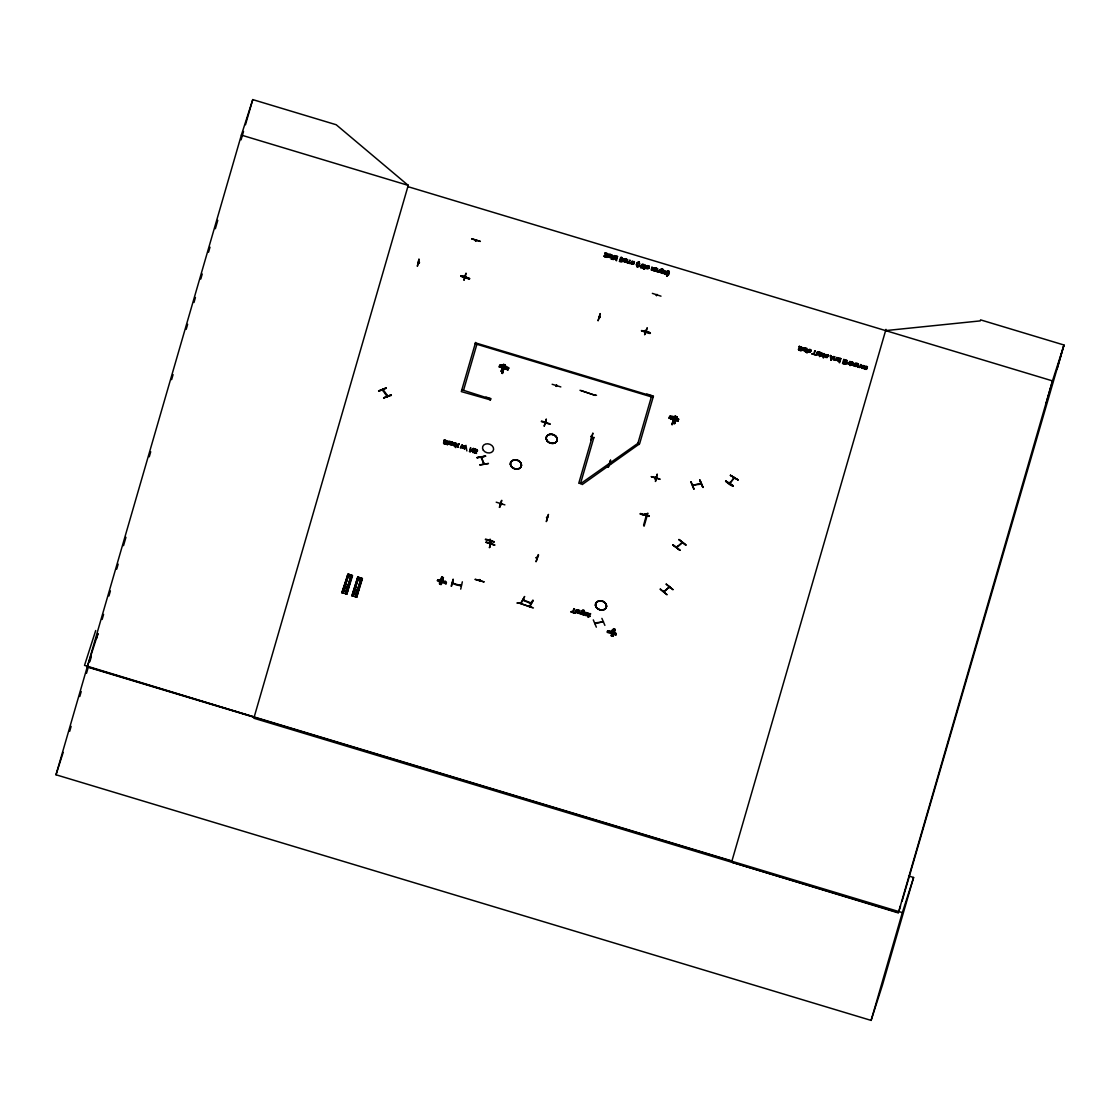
<?xml version="1.0" encoding="UTF-8"?>
<svg xmlns="http://www.w3.org/2000/svg" width="1120" height="1120" viewBox="0 0 1120 1120"><rect width="100%" height="100%" fill="white"/><g stroke="black" fill="none" stroke-linecap="round" stroke-linejoin="round"><path stroke-width="1.5" d="M581.462 613.354L582.218 614.166A1.61 1.274 17.8 0 0 583.394 614.348L583.31 614.642A1.61 1.274 17.8 0 1 582.12 614.46C578.69 610.582 586.978 611.968 582.344 612.276M660.52 271.922L661.276 272.734A1.61 1.274 17.8 0 0 662.452 272.916L662.354 273.21A1.61 1.274 17.8 0 1 661.178 273.028L660.45 271.628M587.02 615.076L585.788 615.244A1.484 1.176 17.8 0 1 585.074 614.628C583.884 609.84 591.01 615.104 586.712 612.878C581.952 615.09 591.976 616.42 585.55 613.578L586.908 614.964M646.506 267.736L646.8 266.532M664.79 271.754L664.524 273.42L666.652 273.644M808.444 350.042C806.764 354.018 814.436 350.756 808.36 350.252L810.082 351.162L808.71 351.876A1.484 1.176 17.8 0 1 807.898 351.316C808.332 347.466 813.274 350.462 808.346 350.336M825.664 355.222L826.462 357.322L827.974 356.16L825.58 355.446L827.302 356.356L825.818 357.112A1.484 1.176 17.8 0 1 825.118 356.496L825.65 354.69L828.24 354.998L825.482 354.536L825.02 356.79A1.484 1.176 17.8 0 0 825.734 357.406L827.148 357.532L827.974 356.16M864.836 367.276C870.464 370.132 861.868 365.596 866.922 366.968C867.986 368.41 865.788 366.142 865.074 367.024C864.5 369.754 867.692 369.264 864.724 367.626M444.262 442.61C445.284 444.192 448.084 444.262 444.206 443.912A1.526 1.204 17.8 0 1 443.632 443.324L443.968 441.896L446.502 441.588M604.982 255.71C605.85 257.796 608.538 256.676 604.982 255.962M799.246 349.034C800.226 350.63 803.096 350.672 799.19 350.336A1.526 1.204 17.8 0 1 798.616 349.748L798.602 349.02M607.992 256.13L608.426 254.618L610.344 254.632A1.414 1.12 17.8 0 1 611.03 255.22L610.414 257.348A1.414 1.12 17.8 0 1 609.518 257.474L608.86 257.264A1.428 1.134 17.8 0 1 608.174 256.676L608.09 255.836M642.46 267.344C641.074 265.986 644.056 269.85 643.902 268.926M805.476 351.82L805.364 350.476L805.532 351.358M611.212 256.074L611.128 254.926A1.414 1.12 17.8 0 0 610.442 254.338L608.874 254.254L607.992 255.808M464.38 446.376L464.24 448.966C465.626 442.722 461.23 452.578 462.238 445.746L460.922 447.972C462.392 439.684 463.274 452.368 462.63 445.186M823.13 354.788L821.128 353.136L819.49 356.636L820.68 352.534L822.528 354.2M446.502 441.686L444.052 440.804L444.318 439.908L447.216 441.21A1.442 1.134 17.8 0 1 447.062 441.966L444.276 442.708M607.208 254.786L606.886 253.75L604.856 253.61M475.986 241.066L475.846 239.946M479.752 579.544L479.346 580.72L479.92 580.244M490.014 539.378L489.65 540.596L489.958 539.434M490.322 539.476L489.944 540.68L490.21 539.952M500.822 503.188L500.136 504.378L500.878 503.37M545.846 421.764L545.972 422.618L546.294 421.414M556.64 385.756L556.052 386.232L556.416 385.168M646.324 331.254L645.75 331.73L646.17 330.568M645.134 514.5L644.56 514.976L644.966 513.8M656.978 294.378L656.712 295.54M655.62 478.128L655.046 478.772L655.438 476.938M655.522 478.772L655.046 478.632M861.868 366.688C865.284 368.676 860.776 369.46 861.448 365.932C864.948 365.246 864.234 365.638 861.826 366.744M502.656 372.638L502.558 373.1M503.748 369.152L503.748 368.732M672.434 424.284L673.568 418.796M637 265.076L637.112 264.278A4.032 3.192 17.8 0 1 637.672 263.242L639.212 261.996L637.938 262.976M668.654 273.35L668.052 270.676L668.57 272.202M479.878 465.038L488.418 463.512M621.978 261.184L620.508 260.106C620.228 255.5 624.876 260.47 621.32 259.91M654.318 269.038C655.746 267.988 656.362 268.268 653.926 268.296M803.194 348.152L804.286 350.126L802.41 349.748M855.232 363.846L856.534 365.218L854.616 363.902M612.248 632.114L611.954 631.428M612.402 631.638L612.01 632.576L612.36 629.972M730.044 483.154L729.638 482.972M734.426 477.498L733.796 478.646L733.656 477.792M729.932 482.44L729.554 483.7L734.258 478.016M669.2 273.546L669.298 272.202M479.962 580.258L479.822 580.734M489.594 540.414L490.182 540.022M656.222 295.47L656.516 294.798L656.6 295.582M645.176 514.514L645.274 513.898M582.036 612.612C583.73 618.842 582.344 604.1 584.556 612.5M661.094 271.18L660.968 272.118M449.596 442.722L450.394 441.574L452.116 442.022C449.316 441.924 452.046 444.892 449.736 442.694M653.842 268.338L655.62 270.284L653.716 269.836L653.478 270.592L655.354 271.18L656.264 270.242M802.592 347.942L804.37 349.902L802.676 347.774L804.986 347.802C802.704 352.226 803.572 345.226 804.58 349.244M838.18 359.282L839.426 361.368A1.638 1.288 17.8 0 1 838.236 361.172A1.414 1.12 17.8 0 1 837.62 360.598L837.522 359.758M610.54 256.228L609.994 254.604L608.664 255.668M584.024 612.136L583.996 611.128L582.344 610.498M643.93 264.488L642.95 267.904L644.028 268.506M661.164 271.082C663.068 271.432 664.188 269.374 661.388 269.262M806.05 351.834L807.016 348.418M608.58 256.144L608.748 255.374M443.52 442.876C445.466 442.344 448.21 440.062 444.052 440.804M604.226 255.976L604.842 254.898L607.208 254.688M623.308 259.812C617.246 252.42 627.844 263.116 620.62 259.7L621.11 258.062M798.504 349.314L801.486 348.012L799.302 346.332L802.2 347.634A1.442 1.134 17.8 0 1 802.046 348.39L799.26 349.132M622.804 259.126L620.718 259.406M671.93 424.62L672.098 423.682M673.638 420.056L673.456 420.854L673.876 418.964M452.872 443.73L453.74 445.522A1.974 1.568 17.8 0 0 454.636 445.746L452.914 445.214L453.18 443.128M645.96 267.232L647.164 265.622L649.362 266.308L649.124 267.092L646.772 266L646.016 267.834M595.84 622.874L595.952 623.126M603.456 621.642L594.888 623.658L595.098 622.79M692.664 485.338L701.022 483.28M701.33 483.574L700.588 483.742M837.424 359.73L838.474 358.036L840.868 358.61L838.264 359.17M442.036 580.286C442.148 581.504 443.492 576.212 441.826 581.294M642.39 267.666L643.356 264.306M611.8 632.016L612.836 630.126M806.442 348.25L805.518 352.03L807.1 352.562M453.334 444.444C455.784 443.058 456.386 442.47 452.914 443.688M668.57 273.756L668.738 272.286M636.482 264.488L637.14 262.822M636.664 263.816L636.44 265.188M503.538 369.642L502.194 372.974M499.478 366.604L508.074 369.558M499.982 364.868C520.982 374.85 498.232 359.478 499.296 367.234M508.592 367.752L507.906 370.132M677.88 421.022L669.298 418.026M669.858 416.052C690.858 426.048 668.108 410.662 669.172 418.418M677.894 420.938L669.284 418.054M678.468 418.95L677.782 421.316M581.056 390.53L595.35 395.416L579.978 390.292M532.392 607.586L518.098 602.7L533.428 607.978M731.934 860.958L87.332 666.694L241.36 135.1L252.756 99.596L336.196 124.74L408.226 185.388L407.876 186.634L1052.478 380.884L1064 345.016L980.56 319.872L980.238 320.894L885.612 330.596M1045.898 404.04L1052.478 380.884L898.45 912.492L253.834 718.228L408.226 185.388M1057.084 369.194L1063.664 346.038M908.6 875.966L913.612 877.478L882.392 985.264L871.108 1020.404L56 774.774L87.234 666.988L97.986 633.514L96.586 638.484M69.692 731.346L71.12 726.376M79.772 696.528L81.214 691.544M86.506 673.302L87.948 668.332M89.866 661.696L91.308 656.726M102.13 619.458L103.586 614.418M108.934 595.98L110.39 590.94M116.704 569.142L118.16 564.116M123.508 545.664L125.944 537.278M149.268 456.792L150.724 451.752M171.612 379.652L173.068 374.612M186.186 329.336L187.642 324.31M193.97 302.512L195.426 297.472M200.774 279.034L202.23 273.994M208.544 252.196L210 247.17M215.348 228.718L217.77 220.332M241.094 139.846L243.53 131.46M245.476 124.754L252.756 99.596M490.42 399.882L461.314 391.594L475.58 342.426M446.838 443.73L447.048 443.044M447.006 444.626L447.006 444.626C446.04 439.936 450.03 441.504 449.764 441.336M447.58 444.808L448.532 441.826L449.512 442.036M448.882 444.332L449.078 443.66L447.818 444.01L449.078 443.66M452.158 444.066C451.192 446.698 447.58 442.61 451.332 444.22C451.346 443.646 449.358 441 451.92 442.694M449.456 444.122L451.234 444.514L452.116 442.022M452.69 442.19L451.766 444.598L449.54 443.968M455.056 446.04L455.294 445.228L453.418 444.374M455.224 447.412L456.414 443.31L455.798 447.594M469.504 451.542L470.652 447.608L470.218 451.206L473.928 448.588L472.78 452.536L473.144 449.176L469.504 451.542L470.456 451.514M473.788 452.214C476.112 449.75 476.924 451.066 474.572 449.022L477.064 449.666L477.218 451.374M490.28 400.316L490.798 398.538L485.982 397.082M473.858 451.71L473.872 452.438A1.526 1.204 17.8 0 0 474.446 453.026C479.822 453.838 471.184 451.836 477.316 451.08A1.442 1.134 17.8 0 0 477.47 450.324M508.088 369.488L499.394 366.94M451.64 586.11L453.138 579.334M451.136 586.236L453.082 579.362M452.956 582.302C451.192 584.164 462.672 586.978 460.684 584.64M453.306 583.352L452.634 582.806M453.404 583.002L453.404 583.338M462.336 581.826L460.726 589.134M604.254 256.2C606.9 254.212 607.334 254.87 605.038 252.994C608.65 252.322 608.468 256.83 604.982 255.794M604.352 255.906L604.338 256.41A1.526 1.204 17.8 0 0 604.912 256.998L607.11 256.858M606.942 257.446L607.194 256.564M611.03 259.042L612.234 254.926L611.618 259.21M612.612 258.846L613.144 259.518L614.25 255.542L612.794 258.398M615.986 260.526L617.176 256.424L616.56 260.708M620.508 260.106L620.2 261.17C623.406 259.7 623.126 262.78 619.458 261.394L620.62 257.46M620.2 261.17L620.592 259.812M624.26 259.994L626.64 260.708L625.814 262.08L624.4 261.954A1.484 1.176 17.8 0 1 623.7 261.338C623 257.11 630.224 258.762 624.064 260.638L625.73 261.492M626.724 262.598L627.606 259.56L627.396 262.472M628.558 263.13C629.328 261.45 628.11 264.236 627.424 262.36M628.992 263.284L629.888 260.246L628.992 263.284L633.332 264.096M631.288 262.71L632.422 261.016C629.356 264.376 634.886 266.07 634.368 261.604L634.368 261.604M633.234 263.298L633.794 261.422M638.68 266.196L639.576 263.172L639.366 266.084M640.514 266.728C641.298 265.062 640.066 267.778 639.38 265.972M640.668 267.806L642.432 264.04L641.326 268.016M580.594 483.364L578.76 483.294L592.242 436.814M580.454 483.798L593.936 437.318M643.986 267.792L644.182 267.12L643.02 267.512L644.182 267.12M644.112 269.01L645.316 264.894L644.686 269.178M646.604 267.442C646.926 269.976 650.482 266.896 646.52 267.4L649.096 267.47L648.676 268.548M651.154 269.962L652.036 266.924L651.826 269.836M651.84 269.724C653.982 271.894 652.302 267.4 651.728 270.13M653.646 270.13L655.354 270.676L656.81 268.366L655.886 270.774L653.576 270.298M656.74 271.642L657.622 268.604L657.412 271.516M657.398 271.516L659.372 272.062L660.324 269.43L658.91 271.684L657.51 271.124M663.124 270.396C659.96 269.318 663.04 267.834 663.684 270.438M663.18 270.41L662.466 272.832L661.038 271.628M662.9 273.504L663.698 270.774M665.966 273.532L664.594 272.146L666.988 272.86L666.162 274.232L664.748 274.106A1.484 1.176 17.8 0 1 664.034 273.49L664.412 271.53L667.254 271.698L664.762 271.096L663.838 272.93M667.254 271.698L667.016 272.482L664.846 271.908M573.51 612.332L575.148 612.514L574.938 613.228L571.242 612.122L573.006 611.856L573.93 608.65L573.51 612.332L575.05 612.808M571.368 611.688L572.908 612.15L573.93 608.65M578.452 612.038C577.08 614.446 574.21 610.918 577.822 612.024M578.144 612.738L578.424 609.994L577.64 612.416L575.764 612.108M578.928 613.452L579.81 610.414L579.6 613.326M580.748 613.984C579.684 611.744 581.434 614.95 579.628 613.214M583.856 614.936L584.584 611.604L582.302 610.694M587.93 614.292L587.104 615.664L585.69 615.538A1.484 1.176 17.8 0 1 584.99 614.922L585.06 613.116M587.65 616.084L587.86 615.398M639.268 444.052L582.246 484.54L581.014 483.406L637.896 443.338L651.378 396.858M587.818 616.98L587.818 616.98C586.922 612.5 590.828 613.774 590.576 613.69M588.392 617.162L589.442 613.886L590.478 613.984M638.036 442.904L639.59 443.856L653.464 396.032M589.694 616.686L589.904 616.014L588.63 616.364L589.904 616.014M644 526.246L644.238 525.434M647.584 513.898L647.808 513.1M801.388 348.306C802.186 346.332 798 348.096 799.302 346.332M804.93 350.084C803.18 351.974 801.08 348.782 804.384 349.832M804.986 347.802L802.578 348.068M804.93 350.14L805.574 347.984M806.092 351.54L807.282 351.05L806.12 351.442M810.74 350.98L809.928 352.338L808.5 352.212A1.484 1.176 17.8 0 1 807.8 351.596L807.702 350.434M815.934 354.928L812.238 353.808M813.778 354.27L814.8 350.77L814.394 354.452M816.914 352.786L818.776 353.92C815.836 352.45 819.196 352.884 819.294 352.114L819.868 352.296C820.974 357.672 813.68 353.024 818.51 354.312M817.544 352.842L818.65 354.298L819.294 352.114M822.99 357.7L824.18 353.584L823.564 357.868M825.58 355.516C826.14 353.206 828.506 356.762 828.24 354.998M833.812 359.786L834.694 356.762L833.812 359.786L836.094 360.402L836.878 359.352M836.584 360.066L836.822 357.392C837.396 361.06 834.47 358.428 834.386 359.968M839.09 362.544L840.28 358.442M839.664 362.726L840.868 358.61M843.304 363.174L845.656 363.552L845.432 364.28L842.576 363.412L843.724 359.478L846.594 360.346L846.37 361.06L844.116 360.388L843.304 363.174L845.558 363.846M845.698 362.81L845.922 362.082L843.808 361.452L843.598 362.166L845.698 362.81L845.922 362.082M846.328 363.566L847.21 360.528M848.792 363.02L849.926 361.34L848.806 364.098L846.426 363.272M849.492 364.518L849.702 363.832M849.66 365.414L850.528 362.446M850.234 365.596L851.284 362.32L852.292 362.53M851.536 365.134L851.732 364.448L850.458 364.812L851.732 364.448M851.27 362.558L852.404 362.124L850.43 362.74M851.956 365.26L852.852 362.222L852.628 365.134M853.79 365.792C852.768 363.552 854.434 366.758 852.656 365.022M854.294 365.89C857.822 365.876 854.098 363.776 857.038 363.496L857.612 363.664C858.816 366.408 854.126 367.556 854.518 365.134M856.408 365.68L854.644 363.636L856.87 364.07M857.038 363.496L856.268 365.918L854.42 365.428M857.542 366.94L858.438 363.916L857.542 366.94L859.824 367.542L860.622 366.506M860.104 366.114C857.01 367.542 860.86 368.102 861.14 364.728L860.552 364.546C861.126 368.214 858.2 365.582 858.13 367.122M867.244 367.612C867.958 365.148 862.624 366.016 864.276 368.62A1.484 1.176 17.8 0 0 864.976 369.236L866.404 369.362L867.146 368.242M885.976 329.35L731.584 862.204L898.324 912.926M1064 345.016L902.048 901.306M871.108 1020.404L902.342 912.618L913.612 877.478M437.752 579.67C464.086 588.364 419.552 574.826 445.998 583.786M502.488 373.072L503.622 369.18M442.792 579.264L442.134 581.378M445.956 583.926L446.362 582.554M615.832 635.11L616.182 633.906L607.488 631.302L616.28 633.612L607.628 630.854L607.18 632.352L615.874 634.984M672.07 424.158C675.234 413.056 671.65 428.344 672.266 423.178M612.654 630.378C613.368 635.236 604.002 628.558 612.346 632.45M418.992 259.238L417.438 266M417.368 266.308L418.936 259.266M418.46 262.71L419.286 263.298L418.684 262.262M419.188 263.27L419.398 262.402M471.702 238.658L480.354 241.416L471.632 238.91M469.434 279.062C463.988 274.736 452.942 274.778 469.434 279.048M464.17 276.486L464.94 276.752M464.828 276.696L464.94 276.122M475.566 241.024L476.238 239.904M465.262 276.612L465.066 277.312L465.43 276.094M504.882 504.868L496.216 502.194M485.352 539.644L494.046 542.276M494.578 545.16L486.024 542.108L494.676 544.866M501.872 500.402L499.884 507.29M501.424 500.514L499.338 507.402M501.942 503.944L500.892 503.986M489.608 547.442L491.12 540.68M491.68 544.11L490.784 544.194M552.146 384.272L560.826 386.932M541.338 421.596L549.99 424.298M544.208 426.216L546.336 419.034L544.278 425.922M545.986 421.33L545.314 422.632M546.056 423.22L546.238 422.31M598.094 320.768L600.222 313.586L598.164 320.474M600.236 317.128L599.088 317.45L600.194 316.96M546.77 517.202L546.602 517.72M547.106 518.252L546.602 517.748M546.308 521.598L548.45 514.416L546.448 521.318M537.012 558.166L536.144 557.9L537.04 558.432M538.58 554.988L536.046 561.764L538.23 554.596M590.814 440.216L592.872 433.048L591.192 440.356M641.494 330.862C650.398 330.582 655.984 336.798 641.522 330.792M644.966 330.75L645.484 331.492L645.834 330.708M647.136 328.006L644.602 334.782L647.15 328.048M608.034 467.138L610.484 460.334M610.61 460.124L608.538 467.012M610.386 463.988L609.56 463.722M660.996 296.17L652.358 293.37M659.848 479.29L651.168 476.616L659.918 479.024M640.318 514.066L649.18 516.11L640.318 514.038M656.208 477.246L656.04 477.764M657.16 474.446L655.452 481.474L657.174 474.166M341.95 592.746L347.928 573.972L352.534 575.638L346.78 594.272L351.848 575.428L346.556 594.048M342.426 592.886L348.18 574.28L341.852 592.704M342.706 592.984L348.768 574.224L342.804 593.012M348.768 574.224L343.112 592.97M345.352 593.81L351.064 575.218M351.414 575.064L345.744 593.81M351.848 595.728L357.826 576.954L362.418 578.62L356.72 597.254M352.128 595.672L357.756 577.038M352.688 595.98L358.918 577.528M352.59 595.938L358.666 577.206M361.298 578.046L355.25 596.792L361.298 578.046L356.748 597.24M361.508 578.368L355.642 596.792M356.174 597.086L362.152 578.312L356.44 597.03M460.964 275.744L469.63 278.432M485.534 539.056L494.228 541.674M475.174 579.53L483.966 581.84M475.272 579.222L483.952 581.882M541.52 420.994L550.116 423.878M640.5 513.478L649.166 516.138M649.068 516.446L640.416 513.73M677.418 546.602L676.438 547.414L676.648 546.742M682.444 542.696L681.534 542.976L682.36 541.954M669.55 587.202L668.948 587.734L668.864 586.852M650.356 332.892L641.606 330.484M95.704 630.518L84.518 665.378L254.198 716.982M56 774.774L63.182 752.416M418.516 263.102L418.796 262.206M419.202 263.312L419.468 262.5M386.148 387.94L378.56 390.978L386.12 387.954M383.264 390.544L382.634 389.382M382.9 389.284L387.604 395.836L387.142 396.62L387.282 395.374M382.942 390.572L383.082 389.382M391.37 395.402L383.67 397.838M386.89 395.444L387.492 396.466M391.202 394.772L383.614 398.104M475.552 241.094L475.944 239.82M464.016 280.056L466.018 273.14L464.016 280.07M465.094 276.248L464.674 276.976M465.388 277.326L465.738 276.192M444.318 439.908L446.726 440.846L446.964 442.26M461.846 389.802L490.658 398.972M446.222 444.346L444.29 443.618A1.526 1.204 17.8 0 1 443.716 443.03L443.632 442.806M463.54 390.32L476.882 344.274L475.188 343.77L653.072 397.376M448.308 442.33L449.638 441.742M449.372 444.416L449.596 443.66M453.558 443.688L453.698 445.354L455.266 445.214M455.854 443.31L453.292 443.226M456.568 444.92L459.27 444.178L457.114 445.578L458.192 447.146L457.212 445.284L459.27 444.178M458.192 447.146L456.54 445.074M456.75 445.172L458.514 443.94M460.32 447.79L462.098 445.018M462.756 447.832L464.842 445.844L464.828 449.148M465.962 445.326L466.844 450.926M470.218 451.206L473.256 448.392M473.144 449.176L470.372 451.808M473.928 448.588L473.158 448.672M474.306 449.918L476.854 450.254L474.292 451.206M474.572 449.022L477.302 450.394M502.81 371.546L501.13 371.35L503.342 364.49L504.896 364.896M503.496 364.518L501.186 371.336M504.672 364.868L502.698 371.742M476.602 452.872L474.516 451.976M502.054 373.422L502.39 371.98M476.476 453.46L474.544 452.732A1.526 1.204 17.8 0 1 473.97 452.144M502.362 373.52L502.824 372.12M504.196 367.836L504.588 368.858L504.882 367.962M505.19 364.742L503.328 364.504M504.602 368.816L504.532 367.934M477.036 457.688L485.618 456.176L477.12 457.478M507.08 368.62L507.486 369.642L504.028 368.34M507.388 368.802L507.15 369.544L504.294 368.676M439.516 583.996C447.496 567.434 435.106 584.934 441.28 584.528L443.282 577.542M481.6 456.596L481.376 457.87M481.446 457.968L481.74 456.736M442.316 580.944C447.146 581.364 445.438 583.758 442.918 580.58M443.268 580.608L442.344 581.224M485.59 456.148L477.05 457.8M445.466 581.266L445.186 582.162L445.774 581.448M484.106 463.134L483.784 464.282M484.218 464.268L481.46 457.184M452.704 583.17L452.858 582.358M460.432 584.794L460.404 585.536M461.454 584.948L461.006 585.718L461.286 584.822M500.136 504.378L500.528 503.104M500.794 504.252L501.228 503.482M501.634 504.532L501.83 503.664M490.168 543.396L489.874 544.544L490.266 543.27M490.56 543.354L490.168 544.642L490.098 543.774M490.756 543.662L490.686 544.544L490.966 543.648M479.738 580.762L480.06 579.642M490.686 544.516L491.568 543.83M556.5 385.042L556.206 385.672M556.402 386.414L556.808 385.14M545.44 422.142L545.314 422.954M605.038 252.994L607.768 254.366M612.472 259.322L613.466 258.272L613.144 259.518M617.176 256.424C616.742 256.34 613.018 258.37 616.434 258.958A1.638 1.288 17.8 0 1 615.23 258.86A1.414 1.12 17.8 0 1 614.6 258.286L615.146 256.116L617.764 256.592M599.242 317.576L599.452 316.708M619.458 261.394L622.468 261.52M626.738 260.022L624.498 259.742M626.36 261.548L626.64 260.708M626.906 259.532L624.316 259.224L623.504 260.778M627.298 262.766L627.62 261.688L628.754 262.346M547.204 518.238L546.518 517.37M547.372 517.398L547.092 518.28L547.54 517.524M629.58 263.452C629.958 261.408 631.862 264.53 629.776 262.766M521.22 603.204L524.608 596.484M536.396 557.41L536.942 558.404L537.11 557.564M523.292 599.368L522.956 600.236L523.096 599.368M536.508 557.368L536.326 557.928M523.726 600.502L523.88 599.62M637.126 265.174A4.27 3.388 17.8 0 0 637.476 266.21L637.728 267.078L636.58 265.244M637.266 262.864L639.212 261.968M530.656 602.602L530.32 603.47L530.404 602.742M533.26 600.572L529.648 606.564M522.816 600.096L531.006 603.694L531.244 602.854M639.268 266.378L639.59 265.286L640.71 265.958M531.37 602.994L522.97 599.858M591.71 436.912L591.794 436.03M591.584 436.898L591.948 436.156M648.816 268.31L649.096 267.47M649.362 266.308L646.814 266.658M652.974 270.494L653.212 269.724M653.478 270.592L653.716 269.836M656.236 268.184C656.166 268.926 652.68 268.506 655.718 269.92M656.81 268.366L654.71 267.722L653.814 268.45M657.314 271.81L657.608 270.83L659.302 270.802M661.262 269.556L661.5 268.786M662.354 273.336L661.136 271.992M644.63 331.17L645.078 330.4M645.47 331.45L645.68 330.582M646.464 330.652L646.226 331.744M664.006 272.93L664.132 273.196A1.484 1.176 17.8 0 0 664.846 273.812L666.078 273.644M666.974 272.482L665.77 271.446L664.594 272.216M666.708 273.7L666.988 272.86M668.738 274.61L666.568 275.772L667.254 275.184M668.99 271.824L668.052 270.662M667.268 275.982L668.514 274.862M609.686 463.232L609.63 464.072L609.896 463.218M610.316 464.324L610.498 463.4M571.242 612.122L571.452 611.394M574.546 608.832L573.832 608.944M574.938 613.228L575.148 612.514M575.666 612.402L575.904 611.646M578.424 609.994C574.756 610.092 579.586 612.402 576.618 611.604C574.434 609.266 578.284 609.532 578.998 610.176M579.502 613.62L579.824 612.528L580.958 613.2M582.218 610.988L582.442 610.218M583.31 614.768L581.98 613.06M588.196 613.13L585.144 613.158M594.958 622.902L603.19 621.908M595.826 623.49L595.686 622.692M596.33 627.158L593.292 619.892M671.356 418.124L670.432 418.74L673.708 419.468M671.09 418.978L671.006 418.096M604.884 625.366L601.888 618.366M655.326 476.98L655.158 477.834M672.238 424.718L672.7 423.318M675.556 416.374L676.872 416.794L674.66 423.654L672.896 423.122L675.402 416.304M672.896 423.122L675.192 415.982M655.088 478.8L655.48 477.526M673.148 423.108L675.374 416.038M655.382 478.898L656.04 477.12M676.732 416.724L674.66 423.64M609.392 630.742L609.476 631.624L609.742 630.77M609.574 631.316L611.674 632.296M612.234 630.504L612.528 629.692M612.626 630.616L612.836 629.79M613.046 636.286L615.118 629.37L613.046 636.3L611.282 635.754L613.788 628.95M611.282 635.754L613.578 628.628M611.534 635.754L613.76 628.684M616.28 633.612L607.53 631.148M692.972 484.708L692.874 485.632L693.56 484.61M693.126 485.072L701.008 484.148L701.232 483.322M660.184 589.302L667.072 594.762L660.352 588.98M693.672 484.666L693.77 484.918M694.092 489.062L691.124 481.824M677.18 546.406L676.676 547.61L677.194 546.504M664.286 590.912L663.838 592.13L663.992 591.416M700.07 480.228L703.066 487.494L699.776 480.06M700.238 484.246L700.434 483.378M681.94 543.13L681.758 542.346M681.786 543.214L682.164 542.01M672.868 544.978L679.966 550.256L672.84 545.048M669.466 586.46L668.892 587.72L669.634 586.698M669.69 586.656L663.936 592.032M702.744 487.298L699.72 480.046M666.092 584.22L672.938 589.512M725.732 480.97C729.722 486.472 740.488 489.132 725.704 480.998M729.806 482.454C727.202 486.892 736.414 474.712 733.53 478.338M738.038 479.976L730.408 475.454M799.036 347.228C806.246 346.332 796.04 350.084 801.43 349.888M801.206 350.77L799.274 350.042A1.526 1.204 17.8 0 1 798.7 349.454L798.616 349.23M802.242 350.21L802.466 349.454M807.002 352.856L807.212 352.142M811.02 349.804L807.954 349.832M812.112 354.242L812.336 353.514M814.8 350.77L815.416 350.952M815.808 355.348L816.018 354.634M816.536 354.522L816.774 353.766M819.868 352.296C814.968 349.72 819.756 356.076 816.634 354.228M820.68 352.534L822.556 354.41M834.302 356.636L830.858 359.884L830.466 355.488L831.096 357.098L832.86 357.63L834.218 356.93L833.658 356.44M831.082 355.67L830.368 355.768M830.858 359.884L830.466 355.488M831.362 359.506L832.664 357.7L831.25 357.28L831.46 359.212M831.614 360.122L830.956 359.59M843.724 359.478L846.468 360.78M842.576 363.412L845.53 363.986M845.432 364.28L845.656 363.552M846.37 361.06L846.594 360.346M846.902 363.734L847.196 362.754L848.596 363.314M852.194 362.824L852.404 362.124M852.544 365.428L852.866 364.35L853.986 365.008M857.612 363.664L855.526 363.02L854.63 363.748M864.136 366.366L862.302 366.058M864.29 365.848L861.98 365.61M863.492 368.578L863.072 368.284A1.974 1.568 17.8 0 1 862.176 368.06L861.266 366.926L861.826 365.47M863.73 367.766L861.994 367.752L862.106 366.03M867.482 366.814L864.262 367.108M899.388 909.608L900.536 905.968M672.98 420.686L673.33 419.818M836.374 358.96L835.87 359.898L834.582 359.268M823.158 354.816L822.808 355.67M633.85 263.41L633.402 264.278M447.79 441.938L449.666 441.63M631.848 262.948L632.436 263.914L633.22 263.354M805.028 349.846L804.72 350.56M473.802 451.78L474.222 451.01M798.532 349.09L801.346 348.138M822.57 354.606C821.604 356.412 819.476 355.11 822.528 355.74M382.508 389.998L387.114 396.55M838.082 359.576C839.048 357.784 841.204 359.072 838.152 358.442M449.638 442.456L451.934 442.596M653.912 268.156L655.704 269.99M660.996 271.474L661.626 270.48L663.012 270.956M610.344 256.676L610.638 255.934M636.692 263.746L638.512 261.758M444.178 442.904L446.824 442.176M604.884 256.004L607.768 255.052A1.442 1.134 17.8 0 0 607.936 254.31M520.814 602.98L524.51 596.778M529.508 606.83L532.91 600.124L529.592 606.788M817.39 352.758L819.098 352.786M855.148 364.14L856.842 364.168M668.528 273.84L667.744 275.058M673.12 544.768L679.966 550.256M660.758 270.438L660.352 271.922M660.52 270.984L661.626 269.962L663.11 270.662M624.456 259.588L624.162 260.288L626.542 261.002M585.536 613.648L587.93 613.914M867.034 368.536L865.074 368.942A1.484 1.176 17.8 0 1 864.374 368.326L864.178 367.766M848.764 363.076L847.112 363.048L849.058 363.692M676.522 547.288L682.136 542.528M668.332 274.19L667.464 275.282M462.854 447.538L464.296 445.69M451.514 444.052L449.68 442.428M655.55 270.326L654.486 268.912M610.442 256.382L609.518 257.04L608.706 256.06M608.846 255.234L610.61 255.752M481.152 457.254L483.854 464.324M822.64 355.88L823.06 353.612L821.226 352.842M663.6 591.766L669.298 586.978M822.402 355.026L820.456 355.46L822.738 355.586M614.936 256.284L614.516 258.58A1.414 1.12 17.8 0 0 615.132 259.154A1.638 1.288 17.8 0 0 616.322 259.336C612.822 257.572 619.08 255.92 615.048 256.41M838.04 358.302L837.424 360.052M453.572 443.786L455.574 444.108M582.106 612.514L583.94 612.472M659.61 271.628L657.496 271.222M610.946 256.69L610.498 257.054A1.414 1.12 17.8 0 1 609.616 257.18L608.958 256.97M595.602 394.996L596.526 395.276M517.888 603.302L516.88 602.994M808.458 350.154L810.74 350.588M825.692 355.348L827.96 355.782M626.304 261.478L624.498 261.66A1.484 1.176 17.8 0 1 623.784 261.044L623.658 260.764M648.76 268.254L646.856 268.716A1.484 1.176 17.8 0 1 646.156 268.1L646.044 267.246M625.828 261.198L624.806 261.688L624.148 260.68M648.284 267.96L646.73 267.736M809.928 351.47L808.262 350.938M827.148 356.65L825.482 356.132M816.998 352.226L819.112 352.702M623.252 259.826L622.286 260.162M682.374 542.71L676.83 547.526M666.33 584.052L672.91 589.708M610.386 464.31L609.616 464.114M474.516 451.822L477.078 451.29M819.112 354.564L816.704 354.06M856.856 365.946L854.378 365.596M610.316 256.536L608.776 256.228M660.842 270.536L662.998 271.04M621.95 261.114L620.284 260.876M803.194 348.264L804.706 348.768M836.542 359.926L834.568 359.366M667.548 274.988L666.568 275.744M633.066 263.578L631.82 263.046M589.344 614.18L590.324 614.376M648.578 268.422L646.954 268.422A1.484 1.176 17.8 0 1 646.24 267.806M646.954 266.518L649.096 267.092M588.91 613.788L590.45 614.096M576.254 609.98L578.242 610.582M678.972 539.728L685.776 545.216M609.714 463.764L610.4 464.016M655.2 477.484L655.872 477.638M693.784 489.118L690.802 481.88M386.358 388.22L378.798 391.244M383.67 397.866L391.23 394.814M804.65 350.392L802.34 349.916M578.074 612.584L575.806 611.94M625.618 261.38L624.274 260.974M631.414 263.494L629.762 262.864M850.892 362.138L852.32 362.418M351.75 595.686L356.482 596.918M446.446 443.464L444.262 442.862M479.948 464.814L488.418 463.484M673.862 419.818L670.768 418.838M591.024 436.366L590.912 436.702M607.026 257.152L605.01 256.704A1.526 1.204 17.8 0 1 604.436 256.116M352.226 575.428L346.234 594.104M342.272 592.704L348.208 574.28M644.098 268.198L643.104 267.834M807.128 352.436L805.616 351.736M661.402 269.066L663.642 270.172M461.02 585.676L452.634 583.142M640.654 266.252L639.478 265.678L640.612 266.448M653.114 270.004L651.952 269.332M628.544 262.822L627.508 262.066M653.072 270.2L651.938 269.43M644 268.632L642.474 267.596M504.7 368.508L507.374 369.306M241.36 135.1L408.352 185.416M638.414 262.052L639.128 262.262M667.954 270.942L668.668 271.166M621.012 258.342L622.692 259.252M646.618 267.05L648.998 267.764M664.51 272.44L666.89 273.154M664.398 272.79L666.218 273.336M628.684 262.654L627.536 261.982M643.118 267.218L644.084 267.498M612.71 258.552L612.57 259.028M637.112 266.574L637.826 266.784M666.652 275.478L667.366 275.688M808.262 350.546L810.656 351.274M825.496 355.74L827.876 356.454M864.64 367.92L866.46 368.466M843.724 361.746L845.796 362.516M806.246 351.064L807.184 351.344L806.218 351.148M850.57 364.42L851.634 364.742M850.556 364.518L851.62 364.84M812.21 353.948L815.892 355.054M646.814 394.03L651.798 395.528M475.44 342.86L653.31 396.466M592.102 437.248L593.796 437.752M458.416 444.234L459.186 444.472M447.93 443.632L448.994 443.954L447.902 443.73M457.576 446.642L458.29 446.852M585.452 613.872L587.832 614.586M585.354 614.222L587.174 614.768M571.34 611.828L575.022 612.948M87.234 666.988L902.342 912.618M675.108 416.276L676.872 416.808M613.494 628.908L615.258 629.44M441.714 577.15L443.478 577.682M442.666 581.322L445.536 582.19M418.516 262.766L419.286 262.976M460.88 276.024L469.56 278.656M591.626 436.884L590.912 436.408L591.78 436.674M501.662 504.518L500.962 504.35M485.954 542.36L494.62 545.034M357.238 578.858L361.578 580.202M347.354 575.876L351.68 577.22M354.774 586.964L359.1 588.308M344.876 583.982L349.202 585.326M344.302 585.872L348.628 587.216M354.186 588.854L358.526 590.198M353.682 590.534L358.022 591.878M343.798 587.552L348.124 588.896M343.224 589.442L347.55 590.786M353.108 592.424L357.448 593.768M342.832 590.702L347.158 592.046M352.73 593.684L357.056 595.028M342.258 592.592L346.584 593.936M437.654 579.964L446.278 582.792M637.896 443.338L639.114 444.486M578.228 610.666C574.896 608.748 578.956 613.83 576.044 610.666M583.954 612.388L582.218 611.73L581.294 613.354M456.848 444.878L457.478 446.922M637.728 267.05L637.378 266.504A4.27 3.388 17.8 0 1 637.042 265.454L637.21 263.984A4.032 3.192 17.8 0 1 637.77 262.948M637.028 266.868L636.538 264.544M668.766 270.872L669.242 273.182M837.592 360.038L837.718 360.304A1.414 1.12 17.8 0 0 838.334 360.892A1.638 1.288 17.8 0 0 839.524 361.074L838.11 359.744M609.126 257.026A1.414 1.12 17.8 0 1 608.454 256.438M646.828 513.632L643.608 525.14L644.364 525.364L647.682 513.814L646.828 513.632M491.61 540.568L489.426 547.666L491.666 540.554M599.256 317.226L600.124 317.506L599.284 317.212M679.028 539.518L686.028 545.034L679 539.532M730.464 475.258L738.178 479.962L730.436 475.272M831.194 356.818L832.566 357.994L832.944 357.336L831.194 356.818M725.634 481.222L733.18 485.968L725.62 481.264M589.806 616.308L588.742 615.986L589.792 616.392M546.98 440.776A5.642 4.48 17.8 0 0 556.584 441.574A5.642 4.48 17.8 0 0 551.488 434.322A5.642 4.48 17.8 0 0 546.98 440.776A5.642 4.48 17.8 0 0 556.57 441.588A5.642 4.48 17.8 0 0 551.474 434.336A5.642 4.48 17.8 0 0 546.966 440.79M547.05 440.566A5.642 4.48 17.8 0 0 556.654 441.364A5.642 4.48 17.8 0 0 551.558 434.098A5.642 4.48 17.8 0 0 547.05 440.566M511.182 466.48A5.642 4.48 17.8 0 0 520.786 467.278A5.67 4.494 17.8 0 0 515.732 459.872A5.67 4.494 17.8 0 0 511.21 466.368A5.67 4.494 17.8 0 0 520.856 467.166A5.642 4.48 17.8 0 0 515.69 460.012A5.642 4.48 17.8 0 0 511.182 466.48M511.252 466.27A5.642 4.48 17.8 0 0 520.856 467.068A5.642 4.48 17.8 0 0 515.76 459.802A5.642 4.48 17.8 0 0 511.252 466.27M483.35 450.268A5.656 4.48 17.8 0 0 492.982 451.066A5.656 4.48 17.8 0 0 487.872 443.8A5.656 4.48 17.8 0 0 483.35 450.268M596.26 607.432A5.67 4.494 17.8 0 0 605.892 608.244A5.67 4.494 17.8 0 0 600.782 600.95A5.67 4.494 17.8 0 0 596.26 607.432M596.302 607.306A5.67 4.494 17.8 0 0 605.934 608.104A5.67 4.494 17.8 0 0 600.824 600.81A5.67 4.494 17.8 0 0 596.302 607.306A5.67 4.494 17.8 0 0 605.934 608.104A5.67 4.494 17.8 0 0 600.824 600.824A5.67 4.494 17.8 0 0 596.302 607.306"/></g></svg>
